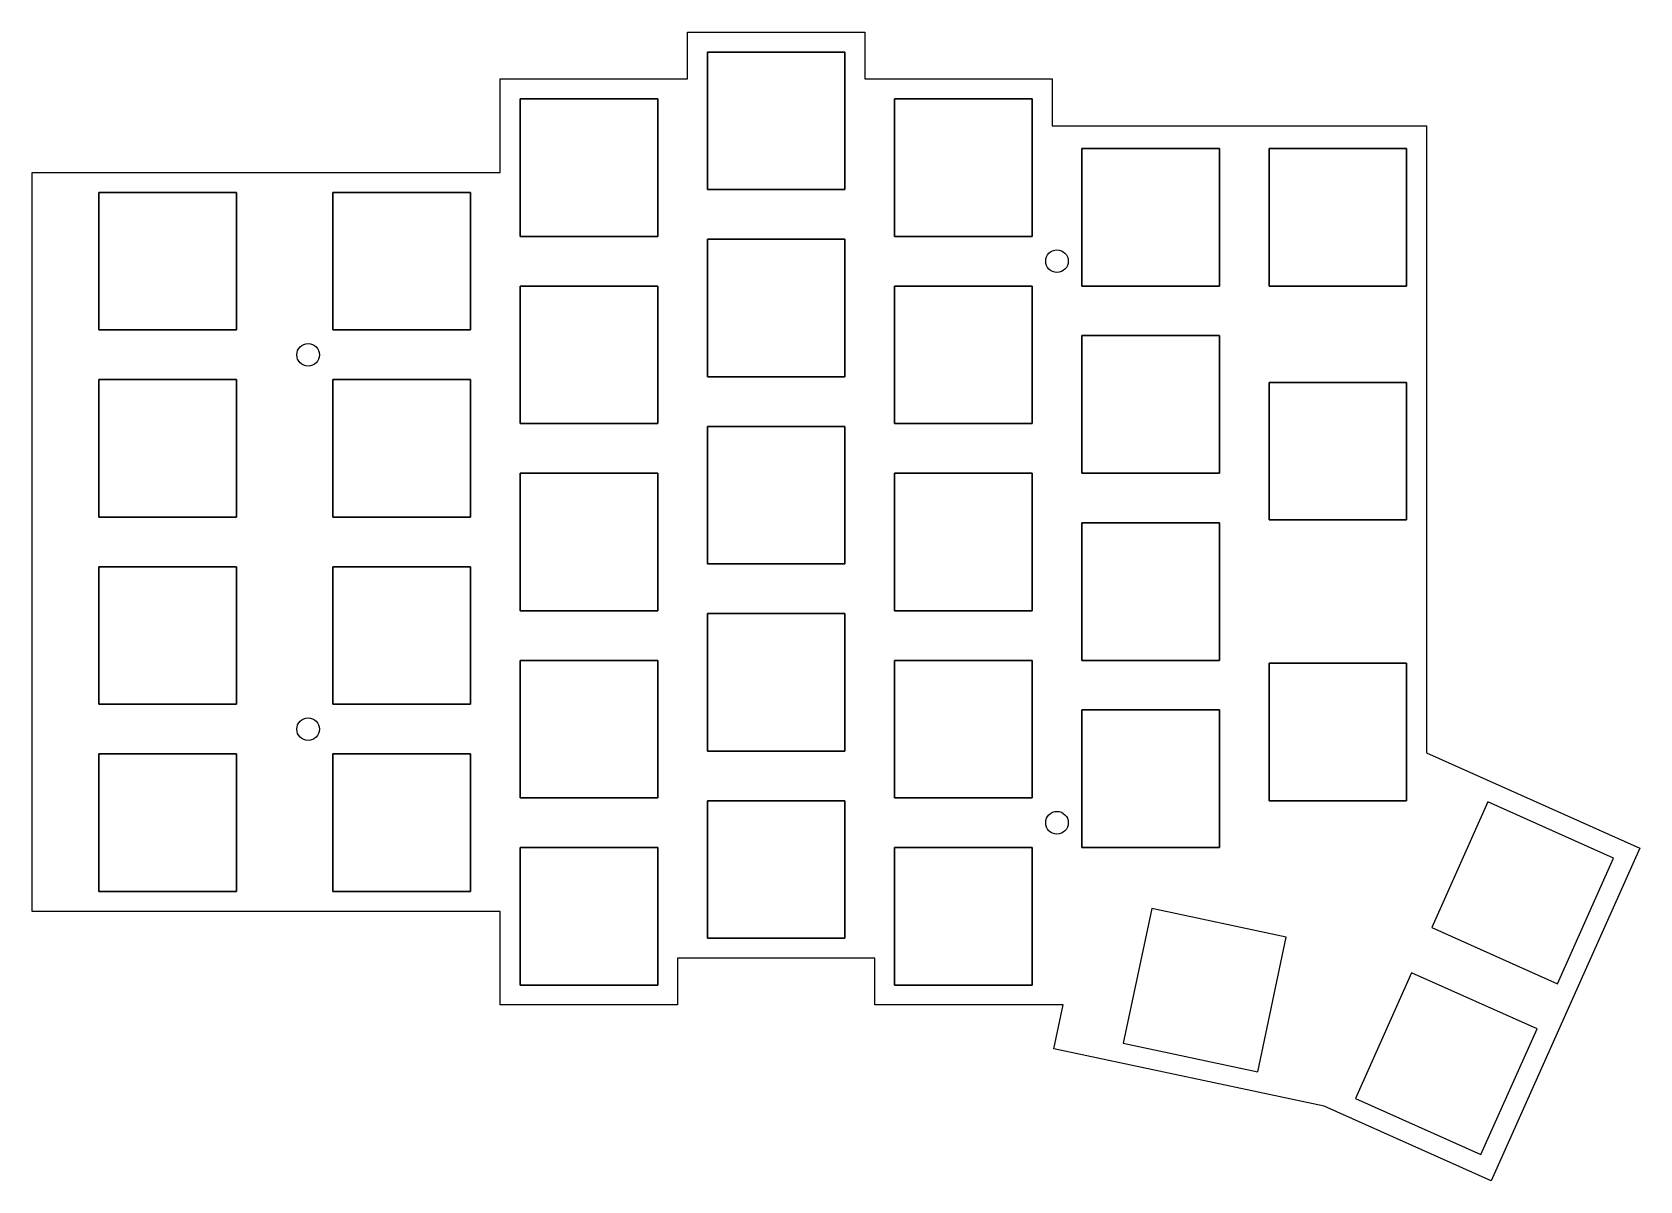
# Model space of a CAD drawing. Extents: x 0 to 164, y -27 to 90.
import ezdxf

# ---------------------------------------------------------------- set-up
doc = ezdxf.new("R2010")
doc.units = 0
doc.layers.add('Pocket001', color=7, linetype='CONTINUOUS')

msp = doc.modelspace()

# ---------------------------------------------------------------- linework, layer by layer
at = {"layer": 'Pocket001'}
for p, q in [((67.175, 85.225), (67.175, 89.9875)), ((67.175, 89.9875), (85.225, 89.9875)), ((67.175, 85.225, 4), (67.175, 89.9875, 4)), ((67.175, 89.9875, 4), (85.225, 89.9875, 4)), ((67.175, 89.9875), (67.175, 89.9875, 4)), ((67.175, 85.225), (67.175, 89.9875)), ((67.175, 85.225, 4), (67.175, 89.9875, 4)), ((67.175, 89.9875), (67.175, 89.9875, 4)), ((67.175, 89.9875), (85.225, 89.9875)), ((67.175, 89.9875, 4), (85.225, 89.9875, 4)), ((85.225, 89.9875), (85.225, 85.225)), ((85.225, 89.9875, 4), (85.225, 85.225, 4)), ((85.225, 89.9875), (85.225, 89.9875, 4)), ((85.225, 89.9875), (85.225, 89.9875, 4)), ((85.225, 89.9875), (85.225, 85.225)), ((85.225, 89.9875, 4), (85.225, 85.225, 4)), ((69.2, 73.9625), (69.2, 87.9625)), ((69.2, 87.9625), (83.2, 87.9625)), ((69.2, 87.9625, 4), (69.2, 73.9625, 4)), ((83.2, 87.9625, 4), (69.2, 87.9625, 4)), ((69.2, 87.9625, 4), (69.2, 73.9625, 4)), ((69.2, 73.9625), (69.2, 87.9625)), ((69.2, 87.9625, 4), (69.2, 87.9625)), ((83.2, 87.9625, 4), (69.2, 87.9625, 4)), ((69.2, 87.9625, 4), (69.2, 87.9625)), ((69.2, 87.9625), (83.2, 87.9625)), ((83.2, 87.9625), (83.2, 73.9625)), ((83.2, 73.9625, 4), (83.2, 87.9625, 4)), ((83.2, 73.9625, 4), (83.2, 87.9625, 4)), ((83.2, 87.9625, 4), (83.2, 87.9625)), ((83.2, 87.9625), (83.2, 73.9625)), ((83.2, 87.9625, 4), (83.2, 87.9625)), ((48.125, 85.225), (48.125, 85.225, 4)), ((48.125, 75.7), (48.125, 85.225)), ((48.125, 75.7, 4), (48.125, 85.225, 4)), ((48.125, 75.7), (48.125, 85.225)), ((48.125, 85.225), (67.175, 85.225)), ((48.125, 75.7, 4), (48.125, 85.225, 4)), ((48.125, 85.225, 4), (67.175, 85.225, 4)), ((48.125, 85.225), (48.125, 85.225, 4)), ((48.125, 85.225), (67.175, 85.225)), ((48.125, 85.225, 4), (67.175, 85.225, 4)), ((67.175, 85.225), (67.175, 85.225, 4)), ((67.175, 85.225), (67.175, 85.225, 4)), ((85.225, 85.225), (104.275, 85.225)), ((85.225, 85.225, 4), (104.275, 85.225, 4)), ((85.225, 85.225), (85.225, 85.225, 4)), ((85.225, 85.225), (85.225, 85.225, 4)), ((85.225, 85.225), (104.275, 85.225)), ((85.225, 85.225, 4), (104.275, 85.225, 4)), ((104.275, 85.225), (104.275, 80.4625)), ((104.275, 85.225, 4), (104.275, 80.4625, 4)), ((104.275, 85.225), (104.275, 85.225, 4)), ((104.275, 85.225), (104.275, 85.225, 4)), ((104.275, 85.225), (104.275, 80.4625)), ((104.275, 85.225, 4), (104.275, 80.4625, 4)), ((50.15, 69.2), (50.15, 83.2)), ((50.15, 83.2), (64.15, 83.2)), ((50.15, 83.2, 4), (50.15, 69.2, 4)), ((64.15, 83.2, 4), (50.15, 83.2, 4)), ((50.15, 83.2, 4), (50.15, 69.2, 4)), ((50.15, 69.2), (50.15, 83.2)), ((50.15, 83.2, 4), (50.15, 83.2)), ((64.15, 83.2, 4), (50.15, 83.2, 4)), ((50.15, 83.2, 4), (50.15, 83.2)), ((50.15, 83.2), (64.15, 83.2)), ((64.15, 83.2), (64.15, 69.2)), ((64.15, 69.2, 4), (64.15, 83.2, 4)), ((64.15, 69.2, 4), (64.15, 83.2, 4)), ((64.15, 83.2, 4), (64.15, 83.2)), ((64.15, 83.2), (64.15, 69.2)), ((64.15, 83.2, 4), (64.15, 83.2)), ((88.25, 69.2), (88.25, 83.2)), ((88.25, 83.2), (102.25, 83.2)), ((88.25, 83.2, 4), (88.25, 69.2, 4)), ((102.25, 83.2, 4), (88.25, 83.2, 4)), ((88.25, 83.2, 4), (88.25, 69.2, 4)), ((88.25, 69.2), (88.25, 83.2)), ((88.25, 83.2, 4), (88.25, 83.2)), ((102.25, 83.2, 4), (88.25, 83.2, 4)), ((88.25, 83.2, 4), (88.25, 83.2)), ((88.25, 83.2), (102.25, 83.2)), ((102.25, 83.2), (102.25, 69.2)), ((102.25, 69.2, 4), (102.25, 83.2, 4)), ((102.25, 69.2, 4), (102.25, 83.2, 4)), ((102.25, 83.2, 4), (102.25, 83.2)), ((102.25, 83.2), (102.25, 69.2)), ((102.25, 83.2, 4), (102.25, 83.2)), ((104.275, 80.4625), (142.375, 80.4625)), ((104.275, 80.4625, 4), (142.375, 80.4625, 4)), ((104.275, 80.4625), (104.275, 80.4625, 4)), ((104.275, 80.4625), (104.275, 80.4625, 4)), ((104.275, 80.4625), (142.375, 80.4625)), ((104.275, 80.4625, 4), (142.375, 80.4625, 4)), ((142.375, 80.4625), (142.375, 16.647)), ((142.375, 80.4625, 4), (142.375, 16.647, 4)), ((142.375, 80.4625), (142.375, 80.4625, 4)), ((142.375, 80.4625), (142.375, 80.4625, 4)), ((142.375, 80.4625), (142.375, 16.647)), ((142.375, 80.4625, 4), (142.375, 16.647, 4)), ((121.3, 78.15), (107.3, 78.15)), ((107.3, 78.15), (107.3, 64.15)), ((107.3, 78.15, 4), (121.3, 78.15, 4)), ((107.3, 64.15, 4), (107.3, 78.15, 4)), ((107.3, 78.15, 4), (121.3, 78.15, 4)), ((121.3, 78.15), (107.3, 78.15)), ((107.3, 78.15, 4), (107.3, 78.15)), ((107.3, 64.15, 4), (107.3, 78.15, 4)), ((107.3, 78.15, 4), (107.3, 78.15)), ((107.3, 78.15), (107.3, 64.15)), ((121.3, 64.15), (121.3, 78.15)), ((121.3, 78.15, 4), (121.3, 64.15, 4)), ((121.3, 78.15, 4), (121.3, 64.15, 4)), ((121.3, 64.15), (121.3, 78.15)), ((121.3, 78.15, 4), (121.3, 78.15)), ((121.3, 78.15, 4), (121.3, 78.15)), ((140.35, 78.15), (126.35, 78.15)), ((126.35, 78.15), (126.35, 64.15)), ((126.35, 78.15, 4), (140.35, 78.15, 4)), ((126.35, 64.15, 4), (126.35, 78.15, 4)), ((126.35, 78.15, 4), (140.35, 78.15, 4)), ((140.35, 78.15), (126.35, 78.15)), ((126.35, 78.15, 4), (126.35, 78.15)), ((126.35, 64.15, 4), (126.35, 78.15, 4)), ((126.35, 78.15, 4), (126.35, 78.15)), ((126.35, 78.15), (126.35, 64.15)), ((140.35, 64.15), (140.35, 78.15)), ((140.35, 78.15, 4), (140.35, 64.15, 4)), ((140.35, 78.15, 4), (140.35, 64.15, 4)), ((140.35, 64.15), (140.35, 78.15)), ((140.35, 78.15, 4), (140.35, 78.15)), ((140.35, 78.15, 4), (140.35, 78.15)), ((0.5, 75.7), (0.5, 75.7, 4)), ((0.5, 75.7), (48.125, 75.7)), ((0.5, 75.7, 4), (48.125, 75.7, 4)), ((0.5, 75.7), (0.5, 75.7, 4)), ((0.5, 0.5), (0.5, 75.7)), ((0.5, 0.5, 4), (0.5, 75.7, 4)), ((0.5, 75.7), (48.125, 75.7)), ((0.5, 0.5), (0.5, 75.7)), ((0.5, 75.7, 4), (48.125, 75.7, 4)), ((0.5, 0.5, 4), (0.5, 75.7, 4)), ((48.125, 75.7), (48.125, 75.7, 4)), ((48.125, 75.7), (48.125, 75.7, 4)), ((21.2875, 73.675), (7.2875, 73.675)), ((7.2875, 73.675), (7.2875, 59.675)), ((7.2875, 73.675, 4), (21.2875, 73.675, 4)), ((7.2875, 59.675, 4), (7.2875, 73.675, 4)), ((7.2875, 73.675, 4), (21.2875, 73.675, 4)), ((21.2875, 73.675), (7.2875, 73.675)), ((7.2875, 73.675, 4), (7.2875, 73.675)), ((7.2875, 59.675, 4), (7.2875, 73.675, 4)), ((7.2875, 73.675, 4), (7.2875, 73.675)), ((7.2875, 73.675), (7.2875, 59.675)), ((21.2875, 59.675), (21.2875, 73.675)), ((21.2875, 73.675, 4), (21.2875, 59.675, 4)), ((21.2875, 73.675, 4), (21.2875, 59.675, 4)), ((21.2875, 59.675), (21.2875, 73.675)), ((21.2875, 73.675, 4), (21.2875, 73.675)), ((21.2875, 73.675, 4), (21.2875, 73.675)), ((45.1, 73.675), (31.1, 73.675)), ((31.1, 73.675), (31.1, 59.675)), ((31.1, 73.675, 4), (45.1, 73.675, 4)), ((31.1, 59.675, 4), (31.1, 73.675, 4)), ((31.1, 73.675, 4), (45.1, 73.675, 4)), ((45.1, 73.675), (31.1, 73.675)), ((31.1, 73.675, 4), (31.1, 73.675)), ((31.1, 59.675, 4), (31.1, 73.675, 4)), ((31.1, 73.675, 4), (31.1, 73.675)), ((31.1, 73.675), (31.1, 59.675)), ((45.1, 59.675), (45.1, 73.675)), ((45.1, 73.675, 4), (45.1, 59.675, 4)), ((45.1, 73.675, 4), (45.1, 59.675, 4)), ((45.1, 59.675), (45.1, 73.675)), ((45.1, 73.675, 4), (45.1, 73.675)), ((45.1, 73.675, 4), (45.1, 73.675)), ((83.2, 73.9625), (69.2, 73.9625)), ((69.2, 73.9625, 4), (83.2, 73.9625, 4)), ((69.2, 73.9625, 4), (83.2, 73.9625, 4)), ((83.2, 73.9625), (69.2, 73.9625)), ((69.2, 73.9625, 4), (69.2, 73.9625)), ((69.2, 73.9625, 4), (69.2, 73.9625)), ((83.2, 73.9625, 4), (83.2, 73.9625)), ((83.2, 73.9625, 4), (83.2, 73.9625)), ((64.15, 69.2), (50.15, 69.2)), ((50.15, 69.2, 4), (64.15, 69.2, 4)), ((50.15, 69.2, 4), (64.15, 69.2, 4)), ((64.15, 69.2), (50.15, 69.2)), ((50.15, 69.2, 4), (50.15, 69.2)), ((50.15, 69.2, 4), (50.15, 69.2)), ((64.15, 69.2, 4), (64.15, 69.2)), ((64.15, 69.2, 4), (64.15, 69.2)), ((83.2, 68.9125), (69.2, 68.9125)), ((69.2, 68.9125), (69.2, 54.9125)), ((69.2, 68.9125, 4), (83.2, 68.9125, 4)), ((69.2, 54.9125, 4), (69.2, 68.9125, 4)), ((69.2, 68.9125, 4), (83.2, 68.9125, 4)), ((83.2, 68.9125), (69.2, 68.9125)), ((69.2, 68.9125, 4), (69.2, 68.9125)), ((69.2, 54.9125, 4), (69.2, 68.9125, 4)), ((69.2, 68.9125, 4), (69.2, 68.9125)), ((69.2, 68.9125), (69.2, 54.9125)), ((83.2, 54.9125), (83.2, 68.9125)), ((83.2, 68.9125, 4), (83.2, 54.9125, 4)), ((83.2, 68.9125, 4), (83.2, 54.9125, 4)), ((83.2, 54.9125), (83.2, 68.9125)), ((83.2, 68.9125, 4), (83.2, 68.9125)), ((83.2, 68.9125, 4), (83.2, 68.9125)), ((102.25, 69.2), (88.25, 69.2)), ((88.25, 69.2, 4), (102.25, 69.2, 4)), ((88.25, 69.2, 4), (102.25, 69.2, 4)), ((102.25, 69.2), (88.25, 69.2)), ((88.25, 69.2, 4), (88.25, 69.2)), ((88.25, 69.2, 4), (88.25, 69.2)), ((102.25, 69.2, 4), (102.25, 69.2)), ((102.25, 69.2, 4), (102.25, 69.2)), ((105.925, 66.675, 4), (105.925, 66.675)), ((105.925, 66.675, 4), (105.925, 66.675)), ((64.15, 64.15), (50.15, 64.15)), ((50.15, 64.15), (50.15, 50.15)), ((50.15, 64.15, 4), (64.15, 64.15, 4)), ((50.15, 50.15, 4), (50.15, 64.15, 4)), ((50.15, 64.15, 4), (64.15, 64.15, 4)), ((64.15, 64.15), (50.15, 64.15)), ((50.15, 64.15, 4), (50.15, 64.15)), ((50.15, 50.15, 4), (50.15, 64.15, 4)), ((50.15, 64.15, 4), (50.15, 64.15)), ((50.15, 64.15), (50.15, 50.15)), ((64.15, 50.15), (64.15, 64.15)), ((64.15, 64.15, 4), (64.15, 50.15, 4)), ((64.15, 64.15, 4), (64.15, 50.15, 4)), ((64.15, 50.15), (64.15, 64.15)), ((64.15, 64.15, 4), (64.15, 64.15)), ((64.15, 64.15, 4), (64.15, 64.15)), ((102.25, 64.15), (88.25, 64.15)), ((88.25, 64.15), (88.25, 50.15)), ((88.25, 64.15, 4), (102.25, 64.15, 4)), ((88.25, 50.15, 4), (88.25, 64.15, 4)), ((88.25, 64.15, 4), (102.25, 64.15, 4)), ((102.25, 64.15), (88.25, 64.15)), ((88.25, 64.15, 4), (88.25, 64.15)), ((88.25, 50.15, 4), (88.25, 64.15, 4)), ((88.25, 64.15, 4), (88.25, 64.15)), ((88.25, 64.15), (88.25, 50.15)), ((102.25, 50.15), (102.25, 64.15)), ((102.25, 64.15, 4), (102.25, 50.15, 4)), ((102.25, 64.15, 4), (102.25, 50.15, 4)), ((102.25, 50.15), (102.25, 64.15)), ((102.25, 64.15, 4), (102.25, 64.15)), ((102.25, 64.15, 4), (102.25, 64.15)), ((107.3, 64.15), (121.3, 64.15)), ((121.3, 64.15, 4), (107.3, 64.15, 4)), ((121.3, 64.15, 4), (107.3, 64.15, 4)), ((107.3, 64.15, 4), (107.3, 64.15)), ((107.3, 64.15), (121.3, 64.15)), ((107.3, 64.15, 4), (107.3, 64.15)), ((121.3, 64.15, 4), (121.3, 64.15)), ((121.3, 64.15, 4), (121.3, 64.15)), ((126.35, 64.15), (140.35, 64.15)), ((140.35, 64.15, 4), (126.35, 64.15, 4)), ((140.35, 64.15, 4), (126.35, 64.15, 4)), ((126.35, 64.15, 4), (126.35, 64.15)), ((126.35, 64.15), (140.35, 64.15)), ((126.35, 64.15, 4), (126.35, 64.15)), ((140.35, 64.15, 4), (140.35, 64.15)), ((140.35, 64.15, 4), (140.35, 64.15)), ((7.2875, 59.675), (21.2875, 59.675)), ((21.2875, 59.675, 4), (7.2875, 59.675, 4)), ((21.2875, 59.675, 4), (7.2875, 59.675, 4)), ((7.2875, 59.675, 4), (7.2875, 59.675)), ((7.2875, 59.675), (21.2875, 59.675)), ((7.2875, 59.675, 4), (7.2875, 59.675)), ((21.2875, 59.675, 4), (21.2875, 59.675)), ((21.2875, 59.675, 4), (21.2875, 59.675)), ((31.1, 59.675), (45.1, 59.675)), ((45.1, 59.675, 4), (31.1, 59.675, 4)), ((45.1, 59.675, 4), (31.1, 59.675, 4)), ((31.1, 59.675, 4), (31.1, 59.675)), ((31.1, 59.675), (45.1, 59.675)), ((31.1, 59.675, 4), (31.1, 59.675)), ((45.1, 59.675, 4), (45.1, 59.675)), ((45.1, 59.675, 4), (45.1, 59.675)), ((121.3, 59.1), (107.3, 59.1)), ((107.3, 59.1), (107.3, 45.1)), ((107.3, 59.1, 4), (121.3, 59.1, 4)), ((107.3, 45.1, 4), (107.3, 59.1, 4)), ((107.3, 59.1, 4), (121.3, 59.1, 4)), ((121.3, 59.1), (107.3, 59.1)), ((107.3, 59.1, 4), (107.3, 59.1)), ((107.3, 45.1, 4), (107.3, 59.1, 4)), ((107.3, 59.1, 4), (107.3, 59.1)), ((107.3, 59.1), (107.3, 45.1)), ((121.3, 45.1), (121.3, 59.1)), ((121.3, 59.1, 4), (121.3, 45.1, 4)), ((121.3, 59.1, 4), (121.3, 45.1, 4)), ((121.3, 45.1), (121.3, 59.1)), ((121.3, 59.1, 4), (121.3, 59.1)), ((121.3, 59.1, 4), (121.3, 59.1)), ((29.725, 57.15, 4), (29.725, 57.15)), ((29.725, 57.15, 4), (29.725, 57.15)), ((21.2875, 54.625), (7.2875, 54.625)), ((7.2875, 54.625), (7.2875, 40.625)), ((7.2875, 54.625, 4), (21.2875, 54.625, 4)), ((7.2875, 40.625, 4), (7.2875, 54.625, 4)), ((7.2875, 54.625, 4), (21.2875, 54.625, 4)), ((21.2875, 54.625), (7.2875, 54.625)), ((7.2875, 54.625, 4), (7.2875, 54.625)), ((7.2875, 40.625, 4), (7.2875, 54.625, 4)), ((7.2875, 54.625, 4), (7.2875, 54.625)), ((7.2875, 54.625), (7.2875, 40.625)), ((21.2875, 40.625), (21.2875, 54.625)), ((21.2875, 54.625, 4), (21.2875, 40.625, 4)), ((21.2875, 54.625, 4), (21.2875, 40.625, 4)), ((21.2875, 40.625), (21.2875, 54.625)), ((21.2875, 54.625, 4), (21.2875, 54.625)), ((21.2875, 54.625, 4), (21.2875, 54.625)), ((45.1, 54.625), (31.1, 54.625)), ((31.1, 54.625), (31.1, 40.625)), ((31.1, 54.625, 4), (45.1, 54.625, 4)), ((31.1, 40.625, 4), (31.1, 54.625, 4)), ((31.1, 54.625, 4), (45.1, 54.625, 4)), ((45.1, 54.625), (31.1, 54.625)), ((31.1, 54.625, 4), (31.1, 54.625)), ((31.1, 40.625, 4), (31.1, 54.625, 4)), ((31.1, 54.625, 4), (31.1, 54.625)), ((31.1, 54.625), (31.1, 40.625)), ((45.1, 40.625), (45.1, 54.625)), ((45.1, 54.625, 4), (45.1, 40.625, 4)), ((45.1, 54.625, 4), (45.1, 40.625, 4)), ((45.1, 40.625), (45.1, 54.625)), ((45.1, 54.625, 4), (45.1, 54.625)), ((45.1, 54.625, 4), (45.1, 54.625)), ((69.2, 54.9125), (83.2, 54.9125)), ((83.2, 54.9125, 4), (69.2, 54.9125, 4)), ((83.2, 54.9125, 4), (69.2, 54.9125, 4)), ((69.2, 54.9125, 4), (69.2, 54.9125)), ((69.2, 54.9125), (83.2, 54.9125)), ((69.2, 54.9125, 4), (69.2, 54.9125)), ((83.2, 54.9125, 4), (83.2, 54.9125)), ((83.2, 54.9125, 4), (83.2, 54.9125)), ((140.35, 54.3375), (126.35, 54.3375)), ((126.35, 54.3375), (126.35, 40.3375)), ((126.35, 54.3375, 4), (140.35, 54.3375, 4)), ((126.35, 40.3375, 4), (126.35, 54.3375, 4)), ((126.35, 54.3375, 4), (140.35, 54.3375, 4)), ((140.35, 54.3375), (126.35, 54.3375)), ((126.35, 54.3375, 4), (126.35, 54.3375)), ((126.35, 40.3375, 4), (126.35, 54.3375, 4)), ((126.35, 54.3375, 4), (126.35, 54.3375)), ((126.35, 54.3375), (126.35, 40.3375)), ((140.35, 40.3375), (140.35, 54.3375)), ((140.35, 54.3375, 4), (140.35, 40.3375, 4)), ((140.35, 54.3375, 4), (140.35, 40.3375, 4)), ((140.35, 40.3375), (140.35, 54.3375)), ((140.35, 54.3375, 4), (140.35, 54.3375)), ((140.35, 54.3375, 4), (140.35, 54.3375)), ((50.15, 50.15), (64.15, 50.15)), ((64.15, 50.15, 4), (50.15, 50.15, 4)), ((64.15, 50.15, 4), (50.15, 50.15, 4)), ((50.15, 50.15, 4), (50.15, 50.15)), ((50.15, 50.15), (64.15, 50.15)), ((50.15, 50.15, 4), (50.15, 50.15)), ((64.15, 50.15, 4), (64.15, 50.15)), ((64.15, 50.15, 4), (64.15, 50.15)), ((83.2, 49.8625), (69.2, 49.8625)), ((69.2, 49.8625), (69.2, 35.8625)), ((69.2, 49.8625, 4), (83.2, 49.8625, 4)), ((69.2, 35.8625, 4), (69.2, 49.8625, 4)), ((69.2, 49.8625, 4), (83.2, 49.8625, 4)), ((83.2, 49.8625), (69.2, 49.8625)), ((69.2, 49.8625, 4), (69.2, 49.8625)), ((69.2, 35.8625, 4), (69.2, 49.8625, 4)), ((69.2, 49.8625, 4), (69.2, 49.8625)), ((69.2, 49.8625), (69.2, 35.8625)), ((83.2, 35.8625), (83.2, 49.8625)), ((83.2, 49.8625, 4), (83.2, 35.8625, 4)), ((83.2, 49.8625, 4), (83.2, 35.8625, 4)), ((83.2, 35.8625), (83.2, 49.8625)), ((83.2, 49.8625, 4), (83.2, 49.8625)), ((83.2, 49.8625, 4), (83.2, 49.8625)), ((88.25, 50.15), (102.25, 50.15)), ((102.25, 50.15, 4), (88.25, 50.15, 4)), ((102.25, 50.15, 4), (88.25, 50.15, 4)), ((88.25, 50.15, 4), (88.25, 50.15)), ((88.25, 50.15), (102.25, 50.15)), ((88.25, 50.15, 4), (88.25, 50.15)), ((102.25, 50.15, 4), (102.25, 50.15)), ((102.25, 50.15, 4), (102.25, 50.15)), ((64.15, 45.1), (50.15, 45.1)), ((50.15, 45.1), (50.15, 31.1)), ((50.15, 45.1, 4), (64.15, 45.1, 4)), ((50.15, 31.1, 4), (50.15, 45.1, 4)), ((50.15, 45.1, 4), (64.15, 45.1, 4)), ((64.15, 45.1), (50.15, 45.1)), ((50.15, 45.1, 4), (50.15, 45.1)), ((50.15, 31.1, 4), (50.15, 45.1, 4)), ((50.15, 45.1, 4), (50.15, 45.1)), ((50.15, 45.1), (50.15, 31.1)), ((64.15, 31.1), (64.15, 45.1)), ((64.15, 45.1, 4), (64.15, 31.1, 4)), ((64.15, 45.1, 4), (64.15, 31.1, 4)), ((64.15, 31.1), (64.15, 45.1)), ((64.15, 45.1, 4), (64.15, 45.1)), ((64.15, 45.1, 4), (64.15, 45.1)), ((102.25, 45.1), (88.25, 45.1)), ((88.25, 45.1), (88.25, 31.1)), ((88.25, 45.1, 4), (102.25, 45.1, 4)), ((88.25, 31.1, 4), (88.25, 45.1, 4)), ((88.25, 45.1, 4), (102.25, 45.1, 4)), ((102.25, 45.1), (88.25, 45.1)), ((88.25, 45.1, 4), (88.25, 45.1)), ((88.25, 31.1, 4), (88.25, 45.1, 4)), ((88.25, 45.1, 4), (88.25, 45.1)), ((88.25, 45.1), (88.25, 31.1)), ((102.25, 31.1), (102.25, 45.1)), ((102.25, 45.1, 4), (102.25, 31.1, 4)), ((102.25, 45.1, 4), (102.25, 31.1, 4)), ((102.25, 31.1), (102.25, 45.1)), ((102.25, 45.1, 4), (102.25, 45.1)), ((102.25, 45.1, 4), (102.25, 45.1)), ((107.3, 45.1), (121.3, 45.1)), ((121.3, 45.1, 4), (107.3, 45.1, 4)), ((121.3, 45.1, 4), (107.3, 45.1, 4)), ((107.3, 45.1, 4), (107.3, 45.1)), ((107.3, 45.1), (121.3, 45.1)), ((107.3, 45.1, 4), (107.3, 45.1)), ((121.3, 45.1, 4), (121.3, 45.1)), ((121.3, 45.1, 4), (121.3, 45.1)), ((7.2875, 40.625), (21.2875, 40.625)), ((21.2875, 40.625, 4), (7.2875, 40.625, 4)), ((21.2875, 40.625, 4), (7.2875, 40.625, 4)), ((7.2875, 40.625, 4), (7.2875, 40.625)), ((7.2875, 40.625), (21.2875, 40.625)), ((7.2875, 40.625, 4), (7.2875, 40.625)), ((21.2875, 40.625, 4), (21.2875, 40.625)), ((21.2875, 40.625, 4), (21.2875, 40.625)), ((31.1, 40.625), (45.1, 40.625)), ((45.1, 40.625, 4), (31.1, 40.625, 4)), ((45.1, 40.625, 4), (31.1, 40.625, 4)), ((31.1, 40.625, 4), (31.1, 40.625)), ((31.1, 40.625), (45.1, 40.625)), ((31.1, 40.625, 4), (31.1, 40.625)), ((45.1, 40.625, 4), (45.1, 40.625)), ((45.1, 40.625, 4), (45.1, 40.625)), ((121.3, 40.05), (107.3, 40.05)), ((107.3, 40.05), (107.3, 26.05)), ((107.3, 40.05, 4), (121.3, 40.05, 4)), ((107.3, 26.05, 4), (107.3, 40.05, 4)), ((107.3, 40.05, 4), (121.3, 40.05, 4)), ((121.3, 40.05), (107.3, 40.05)), ((107.3, 40.05, 4), (107.3, 40.05)), ((107.3, 26.05, 4), (107.3, 40.05, 4)), ((107.3, 40.05, 4), (107.3, 40.05)), ((107.3, 40.05), (107.3, 26.05)), ((121.3, 26.05), (121.3, 40.05)), ((121.3, 40.05, 4), (121.3, 26.05, 4)), ((121.3, 40.05, 4), (121.3, 26.05, 4)), ((121.3, 26.05), (121.3, 40.05)), ((121.3, 40.05, 4), (121.3, 40.05)), ((121.3, 40.05, 4), (121.3, 40.05)), ((126.35, 40.3375), (140.35, 40.3375)), ((140.35, 40.3375, 4), (126.35, 40.3375, 4)), ((140.35, 40.3375, 4), (126.35, 40.3375, 4)), ((126.35, 40.3375, 4), (126.35, 40.3375)), ((126.35, 40.3375), (140.35, 40.3375)), ((126.35, 40.3375, 4), (126.35, 40.3375)), ((140.35, 40.3375, 4), (140.35, 40.3375)), ((140.35, 40.3375, 4), (140.35, 40.3375)), ((21.2875, 35.575), (7.2875, 35.575)), ((7.2875, 35.575), (7.2875, 21.575)), ((7.2875, 35.575, 4), (21.2875, 35.575, 4)), ((7.2875, 21.575, 4), (7.2875, 35.575, 4)), ((7.2875, 35.575, 4), (21.2875, 35.575, 4)), ((21.2875, 35.575), (7.2875, 35.575)), ((7.2875, 35.575, 4), (7.2875, 35.575)), ((7.2875, 21.575, 4), (7.2875, 35.575, 4)), ((7.2875, 35.575, 4), (7.2875, 35.575)), ((7.2875, 35.575), (7.2875, 21.575)), ((21.2875, 21.575), (21.2875, 35.575)), ((21.2875, 35.575, 4), (21.2875, 21.575, 4)), ((21.2875, 35.575, 4), (21.2875, 21.575, 4)), ((21.2875, 21.575), (21.2875, 35.575)), ((21.2875, 35.575, 4), (21.2875, 35.575)), ((21.2875, 35.575, 4), (21.2875, 35.575)), ((45.1, 35.575), (31.1, 35.575)), ((31.1, 35.575), (31.1, 21.575)), ((31.1, 35.575, 4), (45.1, 35.575, 4)), ((31.1, 21.575, 4), (31.1, 35.575, 4)), ((31.1, 35.575, 4), (45.1, 35.575, 4)), ((45.1, 35.575), (31.1, 35.575)), ((31.1, 35.575, 4), (31.1, 35.575)), ((31.1, 21.575, 4), (31.1, 35.575, 4)), ((31.1, 35.575, 4), (31.1, 35.575)), ((31.1, 35.575), (31.1, 21.575)), ((45.1, 21.575), (45.1, 35.575)), ((45.1, 35.575, 4), (45.1, 21.575, 4)), ((45.1, 35.575, 4), (45.1, 21.575, 4)), ((45.1, 21.575), (45.1, 35.575)), ((45.1, 35.575, 4), (45.1, 35.575)), ((45.1, 35.575, 4), (45.1, 35.575)), ((69.2, 35.8625), (83.2, 35.8625)), ((83.2, 35.8625, 4), (69.2, 35.8625, 4)), ((83.2, 35.8625, 4), (69.2, 35.8625, 4)), ((69.2, 35.8625, 4), (69.2, 35.8625)), ((69.2, 35.8625), (83.2, 35.8625)), ((69.2, 35.8625, 4), (69.2, 35.8625)), ((83.2, 35.8625, 4), (83.2, 35.8625)), ((83.2, 35.8625, 4), (83.2, 35.8625)), ((50.15, 31.1), (64.15, 31.1)), ((64.15, 31.1, 4), (50.15, 31.1, 4)), ((64.15, 31.1, 4), (50.15, 31.1, 4)), ((50.15, 31.1, 4), (50.15, 31.1)), ((50.15, 31.1), (64.15, 31.1)), ((50.15, 31.1, 4), (50.15, 31.1)), ((64.15, 31.1, 4), (64.15, 31.1)), ((64.15, 31.1, 4), (64.15, 31.1)), ((88.25, 31.1), (102.25, 31.1)), ((102.25, 31.1, 4), (88.25, 31.1, 4)), ((102.25, 31.1, 4), (88.25, 31.1, 4)), ((88.25, 31.1, 4), (88.25, 31.1)), ((88.25, 31.1), (102.25, 31.1)), ((88.25, 31.1, 4), (88.25, 31.1)), ((102.25, 31.1, 4), (102.25, 31.1)), ((102.25, 31.1, 4), (102.25, 31.1)), ((83.2, 30.8125), (69.2, 30.8125)), ((69.2, 30.8125), (69.2, 16.8125)), ((69.2, 30.8125, 4), (83.2, 30.8125, 4)), ((69.2, 16.8125, 4), (69.2, 30.8125, 4)), ((69.2, 30.8125, 4), (83.2, 30.8125, 4)), ((83.2, 30.8125), (69.2, 30.8125)), ((69.2, 30.8125, 4), (69.2, 30.8125)), ((69.2, 16.8125, 4), (69.2, 30.8125, 4)), ((69.2, 30.8125, 4), (69.2, 30.8125)), ((69.2, 30.8125), (69.2, 16.8125)), ((83.2, 16.8125), (83.2, 30.8125)), ((83.2, 30.8125, 4), (83.2, 16.8125, 4)), ((83.2, 30.8125, 4), (83.2, 16.8125, 4)), ((83.2, 16.8125), (83.2, 30.8125)), ((83.2, 30.8125, 4), (83.2, 30.8125)), ((83.2, 30.8125, 4), (83.2, 30.8125)), ((64.15, 26.05), (50.15, 26.05)), ((50.15, 26.05), (50.15, 12.05)), ((50.15, 26.05, 4), (64.15, 26.05, 4)), ((50.15, 12.05, 4), (50.15, 26.05, 4)), ((50.15, 26.05, 4), (64.15, 26.05, 4)), ((64.15, 26.05), (50.15, 26.05)), ((50.15, 26.05, 4), (50.15, 26.05)), ((50.15, 12.05, 4), (50.15, 26.05, 4)), ((50.15, 26.05, 4), (50.15, 26.05)), ((50.15, 26.05), (50.15, 12.05)), ((64.15, 12.05), (64.15, 26.05)), ((64.15, 26.05, 4), (64.15, 12.05, 4)), ((64.15, 26.05, 4), (64.15, 12.05, 4)), ((64.15, 12.05), (64.15, 26.05)), ((64.15, 26.05, 4), (64.15, 26.05)), ((64.15, 26.05, 4), (64.15, 26.05)), ((102.25, 26.05), (88.25, 26.05)), ((88.25, 26.05), (88.25, 12.05)), ((88.25, 26.05, 4), (102.25, 26.05, 4)), ((88.25, 12.05, 4), (88.25, 26.05, 4)), ((88.25, 26.05, 4), (102.25, 26.05, 4)), ((102.25, 26.05), (88.25, 26.05)), ((88.25, 26.05, 4), (88.25, 26.05)), ((88.25, 12.05, 4), (88.25, 26.05, 4)), ((88.25, 26.05, 4), (88.25, 26.05)), ((88.25, 26.05), (88.25, 12.05)), ((102.25, 12.05), (102.25, 26.05)), ((102.25, 26.05, 4), (102.25, 12.05, 4)), ((102.25, 26.05, 4), (102.25, 12.05, 4)), ((102.25, 12.05), (102.25, 26.05)), ((102.25, 26.05, 4), (102.25, 26.05)), ((102.25, 26.05, 4), (102.25, 26.05)), ((107.3, 26.05), (121.3, 26.05)), ((121.3, 26.05, 4), (107.3, 26.05, 4)), ((121.3, 26.05, 4), (107.3, 26.05, 4)), ((107.3, 26.05, 4), (107.3, 26.05)), ((107.3, 26.05), (121.3, 26.05)), ((107.3, 26.05, 4), (107.3, 26.05)), ((121.3, 26.05, 4), (121.3, 26.05)), ((121.3, 26.05, 4), (121.3, 26.05)), ((140.35, 25.7625), (126.35, 25.7625)), ((126.35, 25.7625), (126.35, 11.7625)), ((126.35, 25.7625, 4), (140.35, 25.7625, 4)), ((126.35, 11.7625, 4), (126.35, 25.7625, 4)), ((126.35, 25.7625, 4), (140.35, 25.7625, 4)), ((140.35, 25.7625), (126.35, 25.7625)), ((126.35, 25.7625, 4), (126.35, 25.7625)), ((126.35, 11.7625, 4), (126.35, 25.7625, 4)), ((126.35, 25.7625, 4), (126.35, 25.7625)), ((126.35, 25.7625), (126.35, 11.7625)), ((140.35, 11.7625), (140.35, 25.7625)), ((140.35, 25.7625, 4), (140.35, 11.7625, 4)), ((140.35, 25.7625, 4), (140.35, 11.7625, 4)), ((140.35, 11.7625), (140.35, 25.7625)), ((140.35, 25.7625, 4), (140.35, 25.7625)), ((140.35, 25.7625, 4), (140.35, 25.7625)), ((7.2875, 21.575), (21.2875, 21.575)), ((21.2875, 21.575, 4), (7.2875, 21.575, 4)), ((21.2875, 21.575, 4), (7.2875, 21.575, 4)), ((7.2875, 21.575, 4), (7.2875, 21.575)), ((7.2875, 21.575), (21.2875, 21.575)), ((7.2875, 21.575, 4), (7.2875, 21.575)), ((21.2875, 21.575, 4), (21.2875, 21.575)), ((21.2875, 21.575, 4), (21.2875, 21.575)), ((31.1, 21.575), (45.1, 21.575)), ((45.1, 21.575, 4), (31.1, 21.575, 4)), ((45.1, 21.575, 4), (31.1, 21.575, 4)), ((31.1, 21.575, 4), (31.1, 21.575)), ((31.1, 21.575), (45.1, 21.575)), ((31.1, 21.575, 4), (31.1, 21.575)), ((45.1, 21.575, 4), (45.1, 21.575)), ((45.1, 21.575, 4), (45.1, 21.575)), ((121.3, 21), (107.3, 21)), ((107.3, 21), (107.3, 7)), ((107.3, 21, 4), (121.3, 21, 4)), ((107.3, 7, 4), (107.3, 21, 4)), ((107.3, 21, 4), (121.3, 21, 4)), ((121.3, 21), (107.3, 21)), ((107.3, 21, 4), (107.3, 21)), ((107.3, 7, 4), (107.3, 21, 4)), ((107.3, 21, 4), (107.3, 21)), ((107.3, 21), (107.3, 7)), ((121.3, 7), (121.3, 21)), ((121.3, 21, 4), (121.3, 7, 4)), ((121.3, 21, 4), (121.3, 7, 4)), ((121.3, 7), (121.3, 21)), ((121.3, 21, 4), (121.3, 21)), ((121.3, 21, 4), (121.3, 21)), ((29.725, 19.05, 4), (29.725, 19.05)), ((29.725, 19.05, 4), (29.725, 19.05)), ((21.2875, 16.525), (7.2875, 16.525)), ((7.2875, 16.525), (7.2875, 2.525)), ((7.2875, 16.525, 4), (21.2875, 16.525, 4)), ((7.2875, 2.525, 4), (7.2875, 16.525, 4)), ((7.2875, 16.525, 4), (21.2875, 16.525, 4)), ((21.2875, 16.525), (7.2875, 16.525)), ((7.2875, 16.525, 4), (7.2875, 16.525)), ((7.2875, 2.525, 4), (7.2875, 16.525, 4)), ((7.2875, 16.525, 4), (7.2875, 16.525)), ((7.2875, 16.525), (7.2875, 2.525)), ((21.2875, 2.525), (21.2875, 16.525)), ((21.2875, 16.525, 4), (21.2875, 2.525, 4)), ((21.2875, 16.525, 4), (21.2875, 2.525, 4)), ((21.2875, 2.525), (21.2875, 16.525)), ((21.2875, 16.525, 4), (21.2875, 16.525)), ((21.2875, 16.525, 4), (21.2875, 16.525)), ((45.1, 16.525), (31.1, 16.525)), ((31.1, 16.525), (31.1, 2.525)), ((31.1, 16.525, 4), (45.1, 16.525, 4)), ((31.1, 2.525, 4), (31.1, 16.525, 4)), ((31.1, 16.525, 4), (45.1, 16.525, 4)), ((45.1, 16.525), (31.1, 16.525)), ((31.1, 16.525, 4), (31.1, 16.525)), ((31.1, 2.525, 4), (31.1, 16.525, 4)), ((31.1, 16.525, 4), (31.1, 16.525)), ((31.1, 16.525), (31.1, 2.525)), ((45.1, 2.525), (45.1, 16.525)), ((45.1, 16.525, 4), (45.1, 2.525, 4)), ((45.1, 16.525, 4), (45.1, 2.525, 4)), ((45.1, 2.525), (45.1, 16.525)), ((45.1, 16.525, 4), (45.1, 16.525)), ((45.1, 16.525, 4), (45.1, 16.525)), ((69.2, 16.8125), (83.2, 16.8125)), ((83.2, 16.8125, 4), (69.2, 16.8125, 4)), ((83.2, 16.8125, 4), (69.2, 16.8125, 4)), ((69.2, 16.8125, 4), (69.2, 16.8125)), ((69.2, 16.8125), (83.2, 16.8125)), ((69.2, 16.8125, 4), (69.2, 16.8125)), ((83.2, 16.8125, 4), (83.2, 16.8125)), ((83.2, 16.8125, 4), (83.2, 16.8125)), ((142.375, 16.647), (164.081, 6.94381)), ((142.375, 16.647, 4), (164.081, 6.94381, 4)), ((142.375, 16.647), (142.375, 16.647, 4)), ((142.375, 16.647), (142.375, 16.647, 4)), ((142.375, 16.647), (164.081, 6.94381)), ((142.375, 16.647, 4), (164.081, 6.94381, 4)), ((50.15, 12.05), (64.15, 12.05)), ((64.15, 12.05, 4), (50.15, 12.05, 4)), ((64.15, 12.05, 4), (50.15, 12.05, 4)), ((50.15, 12.05, 4), (50.15, 12.05)), ((50.15, 12.05), (64.15, 12.05)), ((50.15, 12.05, 4), (50.15, 12.05)), ((64.15, 12.05, 4), (64.15, 12.05)), ((64.15, 12.05, 4), (64.15, 12.05)), ((83.2, 11.7625), (69.2, 11.7625)), ((69.2, 11.7625), (69.2, -2.2375)), ((69.2, 11.7625, 4), (83.2, 11.7625, 4)), ((69.2, -2.2375, 4), (69.2, 11.7625, 4)), ((69.2, 11.7625, 4), (83.2, 11.7625, 4)), ((83.2, 11.7625), (69.2, 11.7625)), ((69.2, 11.7625, 4), (69.2, 11.7625)), ((69.2, -2.2375, 4), (69.2, 11.7625, 4)), ((69.2, 11.7625, 4), (69.2, 11.7625)), ((69.2, 11.7625), (69.2, -2.2375)), ((83.2, -2.2375), (83.2, 11.7625)), ((83.2, 11.7625, 4), (83.2, -2.2375, 4)), ((83.2, 11.7625, 4), (83.2, -2.2375, 4)), ((83.2, -2.2375), (83.2, 11.7625)), ((83.2, 11.7625, 4), (83.2, 11.7625)), ((83.2, 11.7625, 4), (83.2, 11.7625)), ((88.25, 12.05), (102.25, 12.05)), ((102.25, 12.05, 4), (88.25, 12.05, 4)), ((102.25, 12.05, 4), (88.25, 12.05, 4)), ((88.25, 12.05, 4), (88.25, 12.05)), ((88.25, 12.05), (102.25, 12.05)), ((88.25, 12.05, 4), (88.25, 12.05)), ((102.25, 12.05, 4), (102.25, 12.05)), ((102.25, 12.05, 4), (102.25, 12.05)), ((126.35, 11.7625), (140.35, 11.7625)), ((140.35, 11.7625, 4), (126.35, 11.7625, 4)), ((140.35, 11.7625, 4), (126.35, 11.7625, 4)), ((126.35, 11.7625, 4), (126.35, 11.7625)), ((126.35, 11.7625), (140.35, 11.7625)), ((126.35, 11.7625, 4), (126.35, 11.7625)), ((140.35, 11.7625, 4), (140.35, 11.7625)), ((140.35, 11.7625, 4), (140.35, 11.7625)), ((148.625, 11.635), (142.912, -1.14615)), ((148.625, 11.635, 4), (142.912, -1.14615, 4)), ((148.625, 11.635), (142.912, -1.14615)), ((148.625, 11.635, 4), (142.912, -1.14615, 4)), ((161.406, 5.92152), (148.625, 11.635)), ((161.406, 5.92152, 4), (148.625, 11.635, 4)), ((148.625, 11.635), (148.625, 11.635, 4)), ((148.625, 11.635), (148.625, 11.635, 4)), ((161.406, 5.92152), (148.625, 11.635)), ((161.406, 5.92152, 4), (148.625, 11.635, 4)), ((105.925, 9.525, 4), (105.925, 9.525)), ((105.925, 9.525, 4), (105.925, 9.525)), ((64.15, 7), (50.15, 7)), ((50.15, 7), (50.15, -7)), ((50.15, 7, 4), (64.15, 7, 4)), ((50.15, -7, 4), (50.15, 7, 4)), ((50.15, 7, 4), (64.15, 7, 4)), ((64.15, 7), (50.15, 7)), ((50.15, 7, 4), (50.15, 7)), ((50.15, -7, 4), (50.15, 7, 4)), ((50.15, 7, 4), (50.15, 7)), ((50.15, 7), (50.15, -7)), ((64.15, -7), (64.15, 7)), ((64.15, 7, 4), (64.15, -7, 4)), ((64.15, 7, 4), (64.15, -7, 4)), ((64.15, -7), (64.15, 7)), ((64.15, 7, 4), (64.15, 7)), ((64.15, 7, 4), (64.15, 7)), ((102.25, 7), (88.25, 7)), ((88.25, 7), (88.25, -7)), ((88.25, 7, 4), (102.25, 7, 4)), ((88.25, -7, 4), (88.25, 7, 4)), ((88.25, 7, 4), (102.25, 7, 4)), ((102.25, 7), (88.25, 7)), ((88.25, 7, 4), (88.25, 7)), ((88.25, -7, 4), (88.25, 7, 4)), ((88.25, 7, 4), (88.25, 7)), ((88.25, 7), (88.25, -7)), ((102.25, -7), (102.25, 7)), ((102.25, 7, 4), (102.25, -7, 4)), ((102.25, 7, 4), (102.25, -7, 4)), ((102.25, -7), (102.25, 7)), ((102.25, 7, 4), (102.25, 7)), ((102.25, 7, 4), (102.25, 7)), ((107.3, 7), (121.3, 7)), ((121.3, 7, 4), (107.3, 7, 4)), ((121.3, 7, 4), (107.3, 7, 4)), ((107.3, 7, 4), (107.3, 7)), ((107.3, 7), (121.3, 7)), ((107.3, 7, 4), (107.3, 7)), ((121.3, 7, 4), (121.3, 7)), ((121.3, 7, 4), (121.3, 7)), ((164.081, 6.94381), (148.941, -26.9261)), ((164.081, 6.94381, 4), (148.941, -26.9261, 4)), ((164.081, 6.94381), (148.941, -26.9261)), ((164.081, 6.94381, 4), (148.941, -26.9261, 4)), ((164.081, 6.94381), (164.081, 6.94381, 4)), ((164.081, 6.94381), (164.081, 6.94381, 4)), ((155.693, -6.85958), (161.406, 5.92152)), ((155.693, -6.85958, 4), (161.406, 5.92152, 4)), ((155.693, -6.85958), (161.406, 5.92152)), ((155.693, -6.85958, 4), (161.406, 5.92152, 4)), ((161.406, 5.92152), (161.406, 5.92152, 4)), ((161.406, 5.92152), (161.406, 5.92152, 4)), ((7.2875, 2.525), (21.2875, 2.525)), ((21.2875, 2.525, 4), (7.2875, 2.525, 4)), ((21.2875, 2.525, 4), (7.2875, 2.525, 4)), ((7.2875, 2.525, 4), (7.2875, 2.525)), ((7.2875, 2.525), (21.2875, 2.525)), ((7.2875, 2.525, 4), (7.2875, 2.525)), ((21.2875, 2.525, 4), (21.2875, 2.525)), ((21.2875, 2.525, 4), (21.2875, 2.525)), ((31.1, 2.525), (45.1, 2.525)), ((45.1, 2.525, 4), (31.1, 2.525, 4)), ((45.1, 2.525, 4), (31.1, 2.525, 4)), ((31.1, 2.525, 4), (31.1, 2.525)), ((31.1, 2.525), (45.1, 2.525)), ((31.1, 2.525, 4), (31.1, 2.525)), ((45.1, 2.525, 4), (45.1, 2.525)), ((45.1, 2.525, 4), (45.1, 2.525)), ((0.5, 0.5), (0.5, 0.5, 4)), ((48.125, 0.5), (0.5, 0.5)), ((48.125, 0.5, 4), (0.5, 0.5, 4)), ((0.5, 0.5), (0.5, 0.5, 4)), ((48.125, 0.5), (0.5, 0.5)), ((48.125, 0.5, 4), (0.5, 0.5, 4)), ((48.125, -9.025), (48.125, 0.5)), ((48.125, -9.025, 4), (48.125, 0.5, 4)), ((48.125, 0.5), (48.125, 0.5, 4)), ((48.125, 0.5), (48.125, 0.5, 4)), ((48.125, -9.025), (48.125, 0.5)), ((48.125, -9.025, 4), (48.125, 0.5, 4)), ((114.415, 0.77752), (111.504, -12.9165)), ((114.415, 0.77752, 4), (111.504, -12.9165, 4)), ((114.415, 0.77752), (111.504, -12.9165)), ((114.415, 0.77752, 4), (111.504, -12.9165, 4)), ((128.109, -2.13324), (114.415, 0.77752)), ((128.109, -2.13324, 4), (114.415, 0.77752, 4)), ((114.415, 0.77752), (114.415, 0.77752, 4)), ((114.415, 0.77752), (114.415, 0.77752, 4)), ((128.109, -2.13324), (114.415, 0.77752)), ((128.109, -2.13324, 4), (114.415, 0.77752, 4)), ((142.912, -1.14615), (155.693, -6.85958)), ((142.912, -1.14615, 4), (155.693, -6.85958, 4)), ((142.912, -1.14615), (142.912, -1.14615, 4)), ((142.912, -1.14615), (155.693, -6.85958)), ((142.912, -1.14615, 4), (155.693, -6.85958, 4)), ((142.912, -1.14615), (142.912, -1.14615, 4)), ((69.2, -2.2375), (83.2, -2.2375)), ((83.2, -2.2375, 4), (69.2, -2.2375, 4)), ((83.2, -2.2375, 4), (69.2, -2.2375, 4)), ((69.2, -2.2375, 4), (69.2, -2.2375)), ((69.2, -2.2375), (83.2, -2.2375)), ((69.2, -2.2375, 4), (69.2, -2.2375)), ((83.2, -2.2375, 4), (83.2, -2.2375)), ((83.2, -2.2375, 4), (83.2, -2.2375)), ((125.198, -15.8273), (128.109, -2.13324)), ((125.198, -15.8273, 4), (128.109, -2.13324, 4)), ((125.198, -15.8273), (128.109, -2.13324)), ((125.198, -15.8273, 4), (128.109, -2.13324, 4)), ((128.109, -2.13324), (128.109, -2.13324, 4)), ((128.109, -2.13324), (128.109, -2.13324, 4)), ((66.175, -4.2625), (66.175, -9.025)), ((86.225, -4.2625), (66.175, -4.2625)), ((66.175, -4.2625, 4), (66.175, -9.025, 4)), ((86.225, -4.2625, 4), (66.175, -4.2625, 4)), ((66.175, -4.2625), (66.175, -4.2625, 4)), ((66.175, -4.2625), (66.175, -9.025)), ((66.175, -4.2625, 4), (66.175, -9.025, 4)), ((66.175, -4.2625), (66.175, -4.2625, 4)), ((86.225, -4.2625), (66.175, -4.2625)), ((86.225, -4.2625, 4), (66.175, -4.2625, 4)), ((86.225, -9.025), (86.225, -4.2625)), ((86.225, -9.025, 4), (86.225, -4.2625, 4)), ((86.225, -4.2625), (86.225, -4.2625, 4)), ((86.225, -4.2625), (86.225, -4.2625, 4)), ((86.225, -9.025), (86.225, -4.2625)), ((86.225, -9.025, 4), (86.225, -4.2625, 4)), ((140.851, -5.75648), (135.137, -18.5376)), ((140.851, -5.75648, 4), (135.137, -18.5376, 4)), ((140.851, -5.75648), (135.137, -18.5376)), ((140.851, -5.75648, 4), (135.137, -18.5376, 4)), ((153.632, -11.4699), (140.851, -5.75648)), ((153.632, -11.4699, 4), (140.851, -5.75648, 4)), ((140.851, -5.75648), (140.851, -5.75648, 4)), ((140.851, -5.75648), (140.851, -5.75648, 4)), ((153.632, -11.4699), (140.851, -5.75648)), ((153.632, -11.4699, 4), (140.851, -5.75648, 4)), ((50.15, -7), (64.15, -7)), ((64.15, -7, 4), (50.15, -7, 4)), ((64.15, -7, 4), (50.15, -7, 4)), ((50.15, -7, 4), (50.15, -7)), ((50.15, -7), (64.15, -7)), ((50.15, -7, 4), (50.15, -7)), ((64.15, -7, 4), (64.15, -7)), ((64.15, -7, 4), (64.15, -7)), ((88.25, -7), (102.25, -7)), ((102.25, -7, 4), (88.25, -7, 4)), ((102.25, -7, 4), (88.25, -7, 4)), ((88.25, -7, 4), (88.25, -7)), ((88.25, -7), (102.25, -7)), ((88.25, -7, 4), (88.25, -7)), ((102.25, -7, 4), (102.25, -7)), ((102.25, -7, 4), (102.25, -7)), ((155.693, -6.85958), (155.693, -6.85958, 4)), ((155.693, -6.85958), (155.693, -6.85958, 4)), ((66.175, -9.025), (48.125, -9.025)), ((66.175, -9.025, 4), (48.125, -9.025, 4)), ((48.125, -9.025), (48.125, -9.025, 4)), ((48.125, -9.025), (48.125, -9.025, 4)), ((66.175, -9.025), (48.125, -9.025)), ((66.175, -9.025, 4), (48.125, -9.025, 4)), ((66.175, -9.025), (66.175, -9.025, 4)), ((66.175, -9.025), (66.175, -9.025, 4)), ((105.392, -9.025), (86.225, -9.025)), ((105.392, -9.025, 4), (86.225, -9.025, 4)), ((86.225, -9.025), (86.225, -9.025, 4)), ((86.225, -9.025), (86.225, -9.025, 4)), ((105.392, -9.025), (86.225, -9.025)), ((105.392, -9.025, 4), (86.225, -9.025, 4)), ((104.444, -13.4861), (105.392, -9.025)), ((104.444, -13.4861, 4), (105.392, -9.025, 4)), ((104.444, -13.4861), (105.392, -9.025)), ((104.444, -13.4861, 4), (105.392, -9.025, 4)), ((105.392, -9.025), (105.392, -9.025, 4)), ((105.392, -9.025), (105.392, -9.025, 4)), ((111.504, -12.9165), (125.198, -15.8273)), ((111.504, -12.9165, 4), (125.198, -15.8273, 4)), ((111.504, -12.9165), (111.504, -12.9165, 4)), ((111.504, -12.9165), (125.198, -15.8273)), ((111.504, -12.9165, 4), (125.198, -15.8273, 4)), ((111.504, -12.9165), (111.504, -12.9165, 4)), ((147.918, -24.251), (153.632, -11.4699)), ((147.918, -24.251, 4), (153.632, -11.4699, 4)), ((147.918, -24.251), (153.632, -11.4699)), ((147.918, -24.251, 4), (153.632, -11.4699, 4)), ((153.632, -11.4699), (153.632, -11.4699, 4)), ((153.632, -11.4699), (153.632, -11.4699, 4)), ((131.957, -19.3342), (104.444, -13.4861)), ((131.957, -19.3342, 4), (104.444, -13.4861, 4)), ((104.444, -13.4861), (104.444, -13.4861, 4)), ((104.444, -13.4861), (104.444, -13.4861, 4)), ((131.957, -19.3342), (104.444, -13.4861)), ((131.957, -19.3342, 4), (104.444, -13.4861, 4)), ((125.198, -15.8273), (125.198, -15.8273, 4)), ((125.198, -15.8273), (125.198, -15.8273, 4)), ((148.941, -26.9261), (131.957, -19.3342)), ((148.941, -26.9261, 4), (131.957, -19.3342, 4)), ((131.957, -19.3342), (131.957, -19.3342, 4)), ((131.957, -19.3342), (131.957, -19.3342, 4)), ((148.941, -26.9261), (131.957, -19.3342)), ((148.941, -26.9261, 4), (131.957, -19.3342, 4)), ((135.137, -18.5376), (147.918, -24.251)), ((135.137, -18.5376, 4), (147.918, -24.251, 4)), ((135.137, -18.5376), (135.137, -18.5376, 4)), ((135.137, -18.5376), (147.918, -24.251)), ((135.137, -18.5376, 4), (147.918, -24.251, 4)), ((135.137, -18.5376), (135.137, -18.5376, 4)), ((147.918, -24.251), (147.918, -24.251, 4)), ((147.918, -24.251), (147.918, -24.251, 4)), ((148.941, -26.9261), (148.941, -26.9261, 4)), ((148.941, -26.9261), (148.941, -26.9261, 4))]:
    msp.add_line(p, q, dxfattribs=at)
for centre in [(104.775, 66.675), (104.775, 66.675), (104.775, 66.675), (104.775, 66.675), (28.575, 57.15), (28.575, 57.15), (28.575, 57.15), (28.575, 57.15), (28.575, 19.05), (28.575, 19.05), (28.575, 19.05), (28.575, 19.05), (104.775, 9.525), (104.775, 9.525), (104.775, 9.525), (104.775, 9.525)]:
    msp.add_circle(centre, 1.15, dxfattribs=at)

doc.saveas('drawing.dxf')
